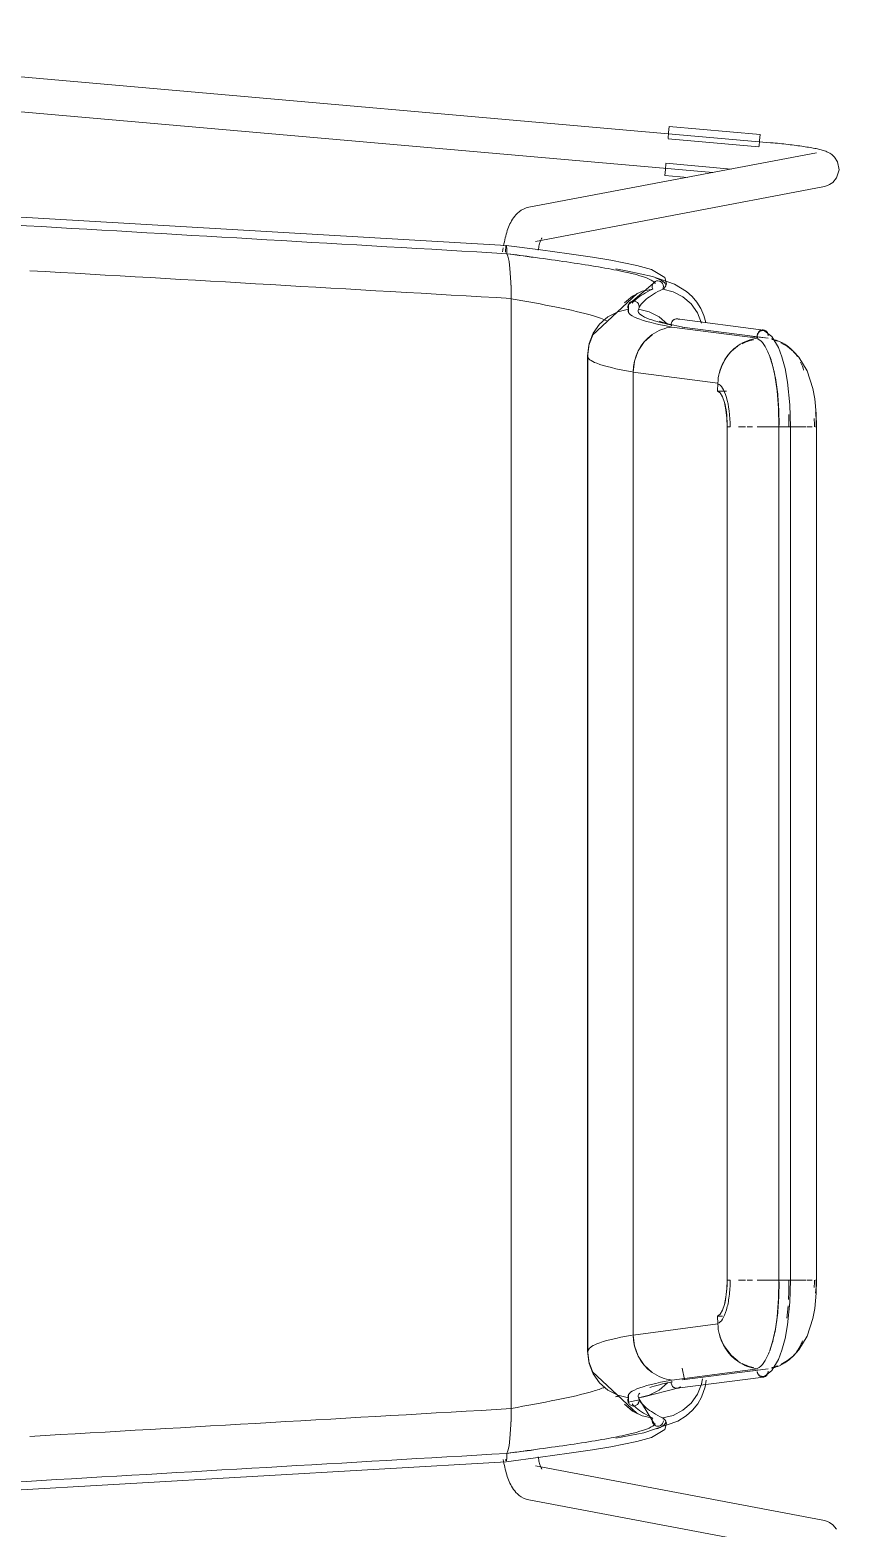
# Model space of a CAD drawing. Header units: millimetres. Extents: x 155927 to 326028, y -36033 to 97293.
# Drawn here: x 228621 to 228901, y 20868 to 21386 of the extents above; entities that cross this region are included whole.
import ezdxf

# ---------------------------------------------------------------- set-up
doc = ezdxf.new("R2010")
doc.units = ezdxf.units.MM
doc.header["$MEASUREMENT"] = 0
doc.layers.add('I-FURN', color=8, linetype='CONTINUOUS', lineweight=9)

msp = doc.modelspace()

# ---------------------------------------------------------------- linework, layer by layer
at = {"layer": 'I-FURN'}
for p, q in [((228876.87, 21346.9), (228433.55, 21385.85)), ((228432.5, 21373.9), (228857, 21336.6)), ((228841.67, 21350.43), (228841.85, 21352.48)), ((228841.85, 21352.48), (228873.26, 21349.72)), ((228841.48, 21348.25), (228872.89, 21345.49)), ((228841.49, 21348.37), (228841.67, 21350.43)), ((228873.08, 21347.67), (228872.9, 21345.61)), ((228873.26, 21349.72), (228873.08, 21347.67)), ((228877.03, 21346.89), (228876.87, 21346.9)), ((228877.78, 21346.82), (228877.03, 21346.89)), ((228878.53, 21346.75), (228877.78, 21346.82)), ((228879.28, 21346.68), (228878.53, 21346.75)), ((228880.02, 21346.6), (228879.28, 21346.68)), ((228880.76, 21346.53), (228880.02, 21346.6)), ((228881.5, 21346.45), (228880.76, 21346.53)), ((228882.22, 21346.37), (228881.5, 21346.45)), ((228882.94, 21346.29), (228882.22, 21346.37)), ((228883.65, 21346.21), (228882.94, 21346.29)), ((228884.35, 21346.12), (228883.65, 21346.21)), ((228885.04, 21346.04), (228884.35, 21346.12)), ((228885.71, 21345.95), (228885.04, 21346.04)), ((228886.37, 21345.86), (228885.71, 21345.95)), ((228887.02, 21345.77), (228886.37, 21345.86)), ((228887.66, 21345.68), (228887.02, 21345.77)), ((228888.28, 21345.59), (228887.66, 21345.68)), ((228888.88, 21345.5), (228888.28, 21345.59)), ((228889.47, 21345.41), (228888.88, 21345.5)), ((228890.03, 21345.32), (228889.47, 21345.41)), ((228892.72, 21343.42), (228793.43, 21324.61)), ((228890.59, 21345.22), (228890.03, 21345.32)), ((228891.12, 21345.13), (228890.59, 21345.22)), ((228891.63, 21345.04), (228891.12, 21345.13)), ((228892.13, 21344.94), (228891.63, 21345.04)), ((228892.61, 21344.85), (228892.13, 21344.94)), ((228893.07, 21344.75), (228892.61, 21344.85)), ((228893.51, 21344.65), (228893.07, 21344.75)), ((228893.94, 21344.55), (228893.51, 21344.65)), ((228894.35, 21344.45), (228893.94, 21344.55)), ((228894.75, 21344.34), (228894.35, 21344.45)), ((228895.15, 21344.22), (228894.75, 21344.34)), ((228895.54, 21344.1), (228895.15, 21344.22)), ((228895.95, 21343.96), (228895.54, 21344.1)), ((228896.38, 21343.79), (228895.95, 21343.96)), ((228896.85, 21343.57), (228896.38, 21343.79)), ((228897.41, 21343.27), (228896.85, 21343.57)), ((228898.11, 21342.79), (228897.41, 21343.27)), ((228899.02, 21341.93), (228898.11, 21342.79)), ((228900.06, 21340.28), (228899.02, 21341.93)), ((228900.55, 21337.52), (228900.06, 21340.28)), ((228840.37, 21335.57), (228840.55, 21337.61)), ((228840.37, 21335.57), (228848.26, 21334.87)), ((228840.55, 21337.61), (228840.73, 21339.67)), ((228863.34, 21337.81), (228840.74, 21339.8)), ((228899.71, 21334.77), (228900.55, 21337.52)), ((228785.58, 21311.42), (228453.67, 21330.71)), ((228795.66, 21312.82), (228894.95, 21331.63)), ((228895.37, 21331.72), (228894.95, 21331.63)), ((228895.89, 21331.86), (228895.37, 21331.72)), ((228896.51, 21332.07), (228895.89, 21331.86)), ((228897.31, 21332.45), (228896.51, 21332.07)), ((228898.39, 21333.19), (228897.31, 21332.45)), ((228899.71, 21334.77), (228898.39, 21333.19)), ((228787.42, 21319.9), (228787.13, 21319.36)), ((228787.74, 21320.44), (228787.42, 21319.9)), ((228788.1, 21320.97), (228787.74, 21320.44)), ((228788.5, 21321.51), (228788.1, 21320.97)), ((228788.95, 21322.03), (228788.5, 21321.51)), ((228789.47, 21322.56), (228788.95, 21322.03)), ((228790.07, 21323.07), (228789.47, 21322.56)), ((228790.76, 21323.55), (228790.07, 21323.07)), ((228791.55, 21323.99), (228790.76, 21323.55)), ((228792.44, 21324.35), (228791.55, 21323.99)), ((228793.43, 21324.61), (228792.44, 21324.35)), ((228785.39, 21314.65), (228785.23, 21314.01)), ((228785.56, 21315.28), (228785.39, 21314.65)), ((228785.75, 21315.9), (228785.56, 21315.28)), ((228785.94, 21316.51), (228785.75, 21315.9)), ((228786.15, 21317.1), (228785.94, 21316.51)), ((228786.37, 21317.68), (228786.15, 21317.1)), ((228786.6, 21318.25), (228786.37, 21317.68)), ((228786.85, 21318.81), (228786.6, 21318.25)), ((228787.13, 21319.36), (228786.85, 21318.81)), ((228784.45, 21309.89), (228784.35, 21309.17)), ((228784.56, 21310.61), (228784.45, 21309.89)), ((228784.8, 21312.01), (228784.67, 21311.31)), ((228784.93, 21312.69), (228784.8, 21312.01)), ((228785.08, 21313.36), (228784.93, 21312.69)), ((228785.23, 21314.01), (228785.08, 21313.36)), ((228785.38, 21310.05), (228785.37, 21309.56)), ((228785.37, 21309.56), (228785.38, 21310.05)), ((228785.37, 21309.56), (228785.37, 21309.06)), ((228785.37, 21309.06), (228785.37, 21309.56)), ((228785.4, 21310.5), (228785.38, 21310.05)), ((228785.38, 21310.05), (228785.4, 21310.5)), ((228785.44, 21310.88), (228785.4, 21310.5)), ((228785.4, 21310.5), (228785.43, 21310.88)), ((228785.43, 21310.88), (228785.48, 21311.17)), ((228785.48, 21311.17), (228785.44, 21310.88)), ((228785.48, 21311.17), (228785.53, 21311.36)), ((228785.53, 21311.35), (228785.48, 21311.17)), ((228785.53, 21311.36), (228785.58, 21311.42)), ((228785.58, 21311.41), (228785.53, 21311.35)), ((228785.58, 21311.42), (228785.64, 21311.35)), ((228785.58, 21311.41), (228797.44, 21309.86)), ((228785.64, 21311.34), (228785.58, 21311.41)), ((228785.64, 21311.35), (228785.69, 21311.15)), ((228785.69, 21311.15), (228785.64, 21311.34)), ((228785.73, 21310.85), (228785.69, 21311.15)), ((228785.69, 21311.15), (228785.73, 21310.86)), ((228785.73, 21310.86), (228785.76, 21310.47)), ((228785.76, 21310.47), (228785.73, 21310.85)), ((228785.78, 21310.01), (228785.76, 21310.47)), ((228785.76, 21310.47), (228785.79, 21310.01)), ((228785.79, 21309.52), (228785.78, 21310.01)), ((228785.79, 21310.01), (228785.79, 21309.52)), ((228785.79, 21309.02), (228785.79, 21309.52)), ((228785.79, 21309.52), (228785.79, 21309.02)), ((228796.69, 21310.27), (228796.59, 21309.78)), ((228796.79, 21310.74), (228796.69, 21310.27)), ((228796.89, 21311.19), (228796.79, 21310.74)), ((228797, 21311.61), (228796.89, 21311.19)), ((228797.11, 21312), (228797, 21311.61)), ((228797.21, 21312.37), (228797.11, 21312)), ((228797.32, 21312.7), (228797.21, 21312.37)), ((228797.43, 21313.01), (228797.32, 21312.7)), ((228797.53, 21313.28), (228797.43, 21313.01)), ((228797.44, 21309.86), (228807.37, 21308.51)), ((228797.63, 21313.51), (228797.53, 21313.28)), ((228797.71, 21313.7), (228797.63, 21313.51)), ((228797.79, 21313.85), (228797.71, 21313.7)), ((228797.83, 21313.94), (228797.79, 21313.85)), ((228797.88, 21314.01), (228797.83, 21313.94)), ((228797.89, 21314.04), (228797.88, 21314.01)), ((228785.77, 21308.55), (228785.79, 21309.02)), ((228785.79, 21309.02), (228785.77, 21308.55)), ((228785.77, 21308.55), (228786.17, 21307.65)), ((228786.17, 21307.65), (228785.77, 21308.55)), ((228786.17, 21307.65), (228786.54, 21305.91)), ((228786.54, 21305.9), (228786.17, 21307.65)), ((228786.54, 21305.9), (228786.85, 21303.44)), ((228786.85, 21303.41), (228786.54, 21305.9)), ((228807.37, 21308.51), (228815.39, 21307.32)), ((228815.39, 21307.32), (228821.7, 21306.29)), ((228821.7, 21306.29), (228830.72, 21304.49)), ((228830.72, 21304.49), (228835.72, 21303.08)), ((228786.85, 21303.41), (228787.09, 21300.35)), ((228787.09, 21300.3), (228786.85, 21303.41)), ((228787.09, 21300.31), (228787.24, 21296.83)), ((228787.24, 21296.77), (228787.09, 21300.3)), ((228827.56, 21302.57), (228823.5, 21303.31)), ((228836.08, 21300.68), (228827.56, 21302.57)), ((228837.11, 21298.98), (228827.69, 21290.86)), ((228835.72, 21303.08), (228840.36, 21300.31)), ((228843.71, 21298.01), (228836.08, 21300.68)), ((228837.02, 21298.94), (228836.62, 21298.65)), ((228836.62, 21298.65), (228837.02, 21298.93)), ((228836.84, 21298.83), (228837.05, 21298.95)), ((228837.02, 21298.93), (228837.48, 21299.12)), ((228837.48, 21299.12), (228837.02, 21298.94)), ((228837.48, 21299.12), (228837.97, 21299.18)), ((228837.97, 21299.18), (228837.48, 21299.12)), ((228837.97, 21299.18), (228838.45, 21299.1)), ((228838.45, 21299.11), (228837.97, 21299.18)), ((228838.9, 21298.91), (228838.45, 21299.11)), ((228838.45, 21299.1), (228838.9, 21298.91)), ((228838.9, 21298.91), (228839.3, 21298.61)), ((228839.3, 21298.61), (228838.9, 21298.91)), ((228840.36, 21300.31), (228840.89, 21298.12)), ((228787.24, 21296.77), (228787.3, 21293.08)), ((228787.3, 21293), (228787.24, 21296.77)), ((228830.92, 21294.87), (228815.22, 21280.27)), ((228829.24, 21293.93), (228826.41, 21291.53)), ((228826.41, 21291.53), (228829.25, 21293.92)), ((228832.57, 21295.57), (228829.24, 21293.93)), ((228829.25, 21293.92), (228832.57, 21295.56)), ((228832.57, 21295.56), (228836.18, 21296.35)), ((228836.18, 21296.35), (228832.57, 21295.57)), ((228836, 21297.33), (228836.09, 21297.82)), ((228836.09, 21297.82), (228836, 21297.33)), ((228836.03, 21296.83), (228836, 21297.33)), ((228836, 21297.33), (228836.03, 21296.83)), ((228836.18, 21296.35), (228836.03, 21296.83)), ((228836.03, 21296.83), (228836.18, 21296.35)), ((228836.09, 21297.82), (228836.3, 21298.27)), ((228836.3, 21298.27), (228836.09, 21297.82)), ((228836.3, 21298.27), (228836.62, 21298.65)), ((228836.62, 21298.65), (228836.3, 21298.27)), ((228839.3, 21298.61), (228839.6, 21298.22)), ((228839.61, 21298.22), (228839.3, 21298.61)), ((228839.6, 21298.22), (228839.8, 21297.76)), ((228839.8, 21297.77), (228839.61, 21298.22)), ((228839.83, 21296.77), (228839.67, 21296.3)), ((228839.67, 21296.3), (228839.83, 21296.77)), ((228843.3, 21295.4), (228839.67, 21296.3)), ((228839.88, 21297.27), (228839.8, 21297.77)), ((228839.8, 21297.76), (228839.87, 21297.27)), ((228839.87, 21297.27), (228839.83, 21296.77)), ((228839.83, 21296.77), (228839.88, 21297.27)), ((228840.89, 21298.12), (228840.59, 21297.21)), ((228846.62, 21293.66), (228843.3, 21295.4)), ((228847.82, 21295.51), (228843.71, 21298.01)), ((228849.45, 21291.18), (228846.62, 21293.66)), ((228849.79, 21293.77), (228847.82, 21295.51)), ((228851.47, 21291.79), (228849.79, 21293.77)), ((228787.3, 21293.08), (228787.3, 20909.6)), ((228787.3, 20909.6), (228787.3, 21293)), ((228824.08, 21288.45), (228820.68, 21286.7)), ((228820.69, 21286.69), (228824.08, 21288.45)), ((228827.79, 21289.34), (228824.08, 21288.45)), ((228827.59, 21290.31), (228827.68, 21290.8)), ((228827.67, 21290.8), (228827.59, 21290.31)), ((228827.63, 21289.81), (228827.59, 21290.31)), ((228827.59, 21290.31), (228827.63, 21289.82)), ((228827.63, 21289.82), (228827.79, 21289.34)), ((228827.8, 21289.34), (228827.63, 21289.81)), ((228827.88, 21291.26), (228827.67, 21290.8)), ((228827.68, 21290.8), (228827.88, 21291.25)), ((228827.82, 21291.16), (228827.78, 21288.28)), ((228828.19, 21291.64), (228827.88, 21291.26)), ((228827.88, 21291.25), (228828.19, 21291.63)), ((228828.19, 21291.63), (228828.59, 21291.93)), ((228828.59, 21291.93), (228828.19, 21291.64)), ((228828.59, 21291.93), (228829.06, 21292.12)), ((228829.06, 21292.12), (228828.59, 21291.93)), ((228829.55, 21292.19), (228829.06, 21292.12)), ((228829.06, 21292.12), (228829.55, 21292.18)), ((228830.04, 21292.12), (228829.55, 21292.19)), ((228829.55, 21292.18), (228830.04, 21292.12)), ((228830.04, 21292.12), (228830.5, 21291.93)), ((228830.5, 21291.93), (228830.04, 21292.12)), ((228830.5, 21291.93), (228830.9, 21291.63)), ((228830.9, 21291.64), (228830.5, 21291.93)), ((228831.22, 21291.26), (228830.9, 21291.64)), ((228830.9, 21291.63), (228831.21, 21291.25)), ((228831.21, 21291.25), (228831.42, 21290.8)), ((228831.42, 21290.8), (228831.22, 21291.26)), ((228831.3, 21289.34), (228831.46, 21289.82)), ((228831.46, 21289.81), (228831.3, 21289.34)), ((228835.01, 21288.45), (228831.3, 21289.34)), ((228831.58, 21290.02), (228831.4, 21289.59)), ((228831.42, 21290.8), (228831.5, 21290.31)), ((228831.5, 21290.31), (228831.42, 21290.8)), ((228831.5, 21290.31), (228831.46, 21289.81)), ((228831.46, 21289.82), (228831.5, 21290.31)), ((228838.41, 21286.7), (228835.01, 21288.45)), ((228851.62, 21288.09), (228849.45, 21291.18)), ((228852.85, 21289.6), (228851.47, 21291.79)), ((228853.87, 21287.23), (228852.85, 21289.6)), ((228817.81, 21284.19), (228815.64, 21281.05)), ((228815.65, 21281.05), (228817.82, 21284.19)), ((228820.68, 21286.7), (228817.81, 21284.19)), ((228817.82, 21284.19), (228820.69, 21286.69)), ((228838.38, 21285.19), (228840.81, 21284.44)), ((228841.28, 21284.19), (228838.41, 21286.7)), ((228840.81, 21284.44), (228847.11, 21283.06)), ((228842.66, 21284.66), (228842.58, 21284.17)), ((228842.58, 21284.17), (228842.62, 21283.67)), ((228842.86, 21285.11), (228842.66, 21284.66)), ((228843.16, 21285.5), (228842.86, 21285.11)), ((228843.54, 21285.79), (228843.16, 21285.5)), ((228843.98, 21285.98), (228843.54, 21285.79)), ((228844.45, 21286.05), (228843.98, 21285.98)), ((228844.92, 21285.98), (228844.45, 21286.05)), ((228844.68, 21286.03), (228874.46, 21282.18)), ((228845.36, 21285.79), (228844.92, 21285.98)), ((228853.02, 21284.58), (228851.62, 21288.09)), ((228854.53, 21284.72), (228853.87, 21287.23)), ((228815.82, 21281.37), (228814.09, 21276.9)), ((228815.64, 21281.05), (228814.27, 21277.48)), ((228814.28, 21277.48), (228815.65, 21281.05)), ((228815.22, 21280.27), (228814.52, 21278.34)), ((228833.27, 21278.09), (228831.19, 21274.97)), ((228836.01, 21280.57), (228833.27, 21278.09)), ((228842.78, 21283.2), (228872.48, 21279.36)), ((228846.32, 21283.18), (228876.02, 21279.34)), ((228870.05, 21280.11), (228874.83, 21279.49)), ((228874.96, 21281.82), (228877.34, 21279.93)), ((228877.34, 21279.93), (228879.64, 21276.1)), ((228814.09, 21276.9), (228813.65, 21273.15)), ((228813.65, 21273.16), (228813.65, 20968.36)), ((228813.8, 21273.69), (228814.28, 21277.48)), ((228814.27, 21277.48), (228813.8, 21273.69)), ((228813.8, 20928.91), (228813.8, 21273.69)), ((228813.8, 21273.69), (228813.8, 20928.91)), ((228831.19, 21274.97), (228829.88, 21271.43)), ((228876.69, 21272.88), (228876.5, 21273.4)), ((228879.64, 21276.1), (228880.84, 21272.93)), ((228880.45, 21277.8), (228882.72, 21276.47)), ((228880.84, 21272.93), (228881.92, 21268.89)), ((228882.72, 21276.47), (228884.79, 21274.8)), ((228884.79, 21274.8), (228886.62, 21272.82)), ((228829.88, 21271.43), (228829.4, 21267.66)), ((228877.57, 21270.06), (228876.69, 21272.88)), ((228878.37, 21266.56), (228877.57, 21270.06)), ((228881.92, 21268.89), (228882.78, 21264.17)), ((228886.62, 21272.82), (228889.49, 21268.1)), ((228889.49, 21268.1), (228891.52, 21261.95)), ((228829.4, 21267.66), (228858.68, 21263.8)), ((228829.4, 20934.94), (228829.4, 21267.66)), ((228829.4, 21267.66), (228829.4, 20934.94)), ((228858.68, 21263.8), (228858.61, 21261.08)), ((228879.2, 21261.12), (228878.37, 21266.56)), ((228882.78, 21264.17), (228883.58, 21256.29)), ((228861.62, 21261.08), (228858.61, 21261.08)), ((228858.61, 21261.08), (228859.47, 21260.44)), ((228859.47, 21260.44), (228860.26, 21259.09)), ((228860.26, 21259.09), (228860.93, 21257.11)), ((228879.68, 21255.14), (228879.2, 21261.12)), ((228891.52, 21261.95), (228892.17, 21258.45)), ((228892.17, 21258.45), (228892.69, 21253.24)), ((228860.93, 21257.11), (228861.44, 21254.61)), ((228861.44, 21254.61), (228861.76, 21251.76)), ((228879.77, 21248.73), (228879.68, 21255.14)), ((228883.58, 21256.29), (228883.73, 21248.73)), ((228892.69, 21253.24), (228892.77, 21248.73)), ((228861.76, 21251.76), (228861.87, 21248.73)), ((228861.87, 21248.73), (228861.87, 20953.87)), ((228861.93, 20953.87), (228861.93, 21248.73)), ((228865.78, 21248.73), (228867.04, 21248.73)), ((228868.28, 21248.73), (228867.03, 21248.73)), ((228868.76, 21248.73), (228870.6, 21248.73)), ((228872.23, 21248.73), (228875.79, 21248.73)), ((228875.98, 21248.73), (228879.8, 21248.73)), ((228879.8, 21248.73), (228875.99, 21248.73)), ((228879.77, 21248.73), (228879.77, 20953.87)), ((228879.77, 21248.73), (228883.73, 21248.73)), ((228879.88, 21248.73), (228879.77, 21248.73)), ((228880.1, 21248.73), (228879.88, 21248.73)), ((228880.43, 21248.73), (228880.1, 21248.73)), ((228880.85, 21248.73), (228880.43, 21248.73)), ((228881.33, 21248.73), (228880.85, 21248.73)), ((228881.82, 21248.73), (228881.33, 21248.73)), ((228882.32, 21248.73), (228881.82, 21248.73)), ((228882.77, 21248.73), (228882.32, 21248.73)), ((228883.16, 21248.73), (228882.77, 21248.73)), ((228883.46, 21248.73), (228883.16, 21248.73)), ((228883.66, 21248.73), (228883.46, 21248.73)), ((228886.51, 21248.73), (228883.49, 21248.73)), ((228883.49, 21248.73), (228886.5, 21248.73)), ((228883.73, 21248.73), (228883.66, 21248.73)), ((228883.73, 20953.87), (228883.73, 21248.73)), ((228886.67, 21248.73), (228889.25, 21248.73)), ((228889.52, 21248.73), (228891.28, 21248.73)), ((228892.47, 21248.73), (228892.75, 21248.73)), ((228892.77, 21248.73), (228892.6, 21248.73)), ((228892.77, 20953.87), (228892.77, 21248.73)), ((228813.65, 20968.36), (228813.65, 20929.45)), ((228861.87, 20953.87), (228861.76, 20950.84)), ((228868.24, 20953.87), (228865.78, 20953.87)), ((228870.6, 20953.87), (228868.76, 20953.87)), ((228875.79, 20953.87), (228872.23, 20953.87)), ((228879.8, 20953.87), (228875.98, 20953.87)), ((228875.99, 20953.87), (228879.8, 20953.87)), ((228879.69, 20947.65), (228879.77, 20953.87)), ((228883.73, 20953.87), (228879.88, 20953.87)), ((228879.88, 20953.87), (228880.1, 20953.87)), ((228880.1, 20953.87), (228880.43, 20953.87)), ((228880.43, 20953.87), (228880.85, 20953.87)), ((228880.85, 20953.87), (228881.33, 20953.87)), ((228881.33, 20953.87), (228881.82, 20953.87)), ((228881.82, 20953.87), (228882.32, 20953.87)), ((228882.32, 20953.87), (228882.77, 20953.87)), ((228882.77, 20953.87), (228883.16, 20953.87)), ((228883.16, 20953.87), (228883.46, 20953.87)), ((228883.46, 20953.87), (228883.66, 20953.87)), ((228883.49, 20953.87), (228886.51, 20953.87)), ((228886.5, 20953.87), (228883.49, 20953.87)), ((228883.58, 20946.31), (228883.73, 20953.87)), ((228883.66, 20953.87), (228883.73, 20953.87)), ((228889.25, 20953.87), (228886.67, 20953.87)), ((228891.28, 20953.87), (228889.52, 20953.87)), ((228892.75, 20953.87), (228892.47, 20953.87)), ((228892.6, 20953.87), (228892.77, 20953.87)), ((228892.69, 20949.36), (228892.77, 20953.87)), ((228861.44, 20947.99), (228860.93, 20945.49)), ((228861.76, 20950.84), (228861.44, 20947.99)), ((228879.16, 20941.09), (228879.69, 20947.65)), ((228892.17, 20944.15), (228892.69, 20949.36)), ((228859.47, 20942.16), (228858.61, 20941.52)), ((228860.26, 20943.51), (228859.47, 20942.16)), ((228860.93, 20945.49), (228860.26, 20943.51)), ((228882.78, 20938.43), (228883.58, 20946.31)), ((228891.52, 20940.65), (228892.17, 20944.15)), ((228858.68, 20938.8), (228829.4, 20934.94)), ((228858.61, 20941.52), (228860.27, 20941.52)), ((228858.61, 20941.52), (228858.68, 20938.8)), ((228877.6, 20932.64), (228878.57, 20937.07)), ((228878.57, 20937.07), (228879.16, 20941.09)), ((228881.92, 20933.71), (228882.78, 20938.43)), ((228889.49, 20934.5), (228891.52, 20940.65)), ((228829.4, 20934.94), (228829.88, 20931.17)), ((228876.5, 20929.21), (228877.6, 20932.64)), ((228880.84, 20929.67), (228881.92, 20933.71)), ((228886.62, 20929.78), (228889.49, 20934.5)), ((228814.09, 20925.7), (228813.65, 20929.45)), ((228814.28, 20925.12), (228813.8, 20928.91)), ((228813.8, 20928.91), (228814.27, 20925.12)), ((228829.88, 20931.17), (228831.19, 20927.63)), ((228831.19, 20927.63), (228833.27, 20924.52)), ((228877.34, 20922.67), (228879.64, 20926.5)), ((228879.64, 20926.5), (228880.84, 20929.67)), ((228880.45, 20924.81), (228882.72, 20926.14)), ((228882.72, 20926.14), (228884.79, 20927.81)), ((228884.79, 20927.81), (228886.62, 20929.78)), ((228815.82, 20921.23), (228814.09, 20925.7)), ((228814.27, 20925.12), (228815.64, 20921.55)), ((228815.65, 20921.55), (228814.28, 20925.12)), ((228815.22, 20922.33), (228814.52, 20924.26)), ((228830.92, 20907.73), (228815.22, 20922.33)), ((228815.64, 20921.55), (228817.81, 20918.41)), ((228817.82, 20918.42), (228815.65, 20921.55)), ((228833.27, 20924.52), (228836.01, 20922.03)), ((228842.78, 20919.4), (228872.48, 20923.24)), ((228876.02, 20923.26), (228846.32, 20919.42)), ((228847.11, 20919.54), (228846.33, 20923.48)), ((228870.05, 20922.49), (228872.49, 20922.81)), ((228874.96, 20920.78), (228877.34, 20922.67)), ((228817.81, 20918.41), (228820.68, 20915.9)), ((228820.69, 20915.91), (228817.82, 20918.42)), ((228820.68, 20915.9), (228824.08, 20914.15)), ((228824.08, 20914.16), (228820.69, 20915.91)), ((228844.76, 20916.58), (228833.15, 20913.61)), ((228835.01, 20914.15), (228838.41, 20915.9)), ((228838.41, 20915.9), (228841.28, 20918.41)), ((228842.62, 20918.93), (228842.58, 20918.43)), ((228842.58, 20918.43), (228842.66, 20917.94)), ((228842.66, 20917.94), (228842.86, 20917.49)), ((228842.86, 20917.49), (228843.16, 20917.1)), ((228843.16, 20917.1), (228843.54, 20916.81)), ((228843.54, 20916.81), (228843.98, 20916.62)), ((228843.98, 20916.62), (228844.45, 20916.55)), ((228844.45, 20916.55), (228844.92, 20916.62)), ((228874.46, 20920.42), (228844.68, 20916.57)), ((228844.92, 20916.62), (228845.36, 20916.81)), ((228845.36, 20916.81), (228845.75, 20917.1)), ((228851.62, 20914.51), (228853.02, 20918.02)), ((228853.39, 20919.77), (228853.01, 20918.03)), ((228853.02, 20918.02), (228853.39, 20919.76)), ((228853.06, 20913.43), (228854.36, 20917.03)), ((228854.36, 20917.03), (228854.65, 20919.3)), ((228824.08, 20914.15), (228827.79, 20913.26)), ((228829.2, 20908.71), (228826.41, 20911.08)), ((228826.41, 20911.07), (228829.24, 20908.67)), ((228827.59, 20912.29), (228827.63, 20912.79)), ((228827.63, 20912.79), (228827.59, 20912.29)), ((228827.68, 20911.8), (228827.59, 20912.29)), ((228827.59, 20912.29), (228827.67, 20911.8)), ((228827.63, 20912.79), (228827.8, 20913.26)), ((228827.79, 20913.26), (228827.63, 20912.79)), ((228827.67, 20911.8), (228827.88, 20911.35)), ((228827.88, 20911.35), (228827.68, 20911.8)), ((228827.69, 20911.74), (228831.58, 20912.58)), ((228827.82, 20911.44), (228827.78, 20914.32)), ((228828.19, 20910.97), (228827.88, 20911.35)), ((228827.88, 20911.35), (228828.19, 20910.96)), ((228828.59, 20910.67), (228828.19, 20910.97)), ((228828.19, 20910.96), (228828.59, 20910.67)), ((228829.06, 20910.49), (228828.59, 20910.67)), ((228828.59, 20910.67), (228829.06, 20910.48)), ((228830.5, 20910.67), (228830.04, 20910.49)), ((228830.04, 20910.48), (228830.5, 20910.67)), ((228830.9, 20910.97), (228830.5, 20910.67)), ((228830.5, 20910.67), (228830.9, 20910.96)), ((228831.21, 20911.35), (228830.9, 20910.97)), ((228830.9, 20910.96), (228831.22, 20911.35)), ((228831.42, 20911.8), (228831.21, 20911.35)), ((228831.22, 20911.35), (228831.42, 20911.8)), ((228833.15, 20913.61), (228831.28, 20913.29)), ((228831.3, 20913.26), (228835.01, 20914.15)), ((228831.3, 20913.26), (228831.46, 20912.79)), ((228831.46, 20912.79), (228831.3, 20913.26)), ((228837.11, 20903.62), (228831.4, 20913.01)), ((228831.5, 20912.29), (228831.42, 20911.8)), ((228831.42, 20911.8), (228831.5, 20912.29)), ((228831.46, 20912.79), (228831.5, 20912.29)), ((228831.5, 20912.29), (228831.46, 20912.79)), ((228846.62, 20908.94), (228849.45, 20911.42)), ((228849.45, 20911.42), (228851.62, 20914.51)), ((228849.94, 20908.99), (228851.72, 20911.16)), ((228851.72, 20911.16), (228853.06, 20913.43)), ((228787.09, 20902.3), (228787.24, 20905.83)), ((228787.24, 20905.77), (228787.09, 20902.3)), ((228787.24, 20905.83), (228787.3, 20909.6)), ((228787.3, 20909.52), (228787.24, 20905.83)), ((228829.55, 20910.42), (228829.06, 20910.49)), ((228829.06, 20910.48), (228829.55, 20910.41)), ((228829.24, 20908.67), (228832.57, 20907.03)), ((228832.57, 20907.04), (228829.25, 20908.68)), ((228830.04, 20910.49), (228829.55, 20910.42)), ((228829.55, 20910.41), (228830.04, 20910.48)), ((228836.18, 20906.25), (228832.57, 20907.04)), ((228832.57, 20907.03), (228836.18, 20906.25)), ((228836, 20905.27), (228836.03, 20905.77)), ((228836.03, 20905.77), (228836, 20905.27)), ((228836.03, 20905.77), (228836.18, 20906.25)), ((228836.18, 20906.25), (228836.03, 20905.77)), ((228839.67, 20906.3), (228843.3, 20907.2)), ((228839.67, 20906.3), (228839.83, 20905.83)), ((228839.83, 20905.83), (228839.67, 20906.3)), ((228843.3, 20907.2), (228846.62, 20908.94)), ((228844.87, 20905.18), (228847.7, 20907)), ((228847.7, 20907), (228849.94, 20908.99)), ((228786.85, 20899.2), (228787.09, 20902.3)), ((228787.09, 20902.25), (228786.85, 20899.19)), ((228823.5, 20899.29), (228833.16, 20901.2)), ((228833.16, 20901.2), (228844.87, 20905.18)), ((228835.72, 20899.52), (228840.36, 20902.29)), ((228836.09, 20904.78), (228836, 20905.27)), ((228836, 20905.27), (228836.09, 20904.78)), ((228836.3, 20904.33), (228836.09, 20904.78)), ((228836.09, 20904.78), (228836.3, 20904.33)), ((228836.62, 20903.96), (228836.3, 20904.33)), ((228836.3, 20904.33), (228836.62, 20903.95)), ((228837.02, 20903.67), (228836.62, 20903.96)), ((228836.62, 20903.95), (228837.02, 20903.66)), ((228837.48, 20903.49), (228837.02, 20903.67)), ((228837.02, 20903.66), (228837.48, 20903.48)), ((228837.97, 20903.43), (228837.48, 20903.49)), ((228837.48, 20903.48), (228837.97, 20903.42)), ((228838.45, 20903.5), (228837.97, 20903.43)), ((228837.97, 20903.42), (228838.45, 20903.5)), ((228838.9, 20903.69), (228838.45, 20903.5)), ((228838.45, 20903.5), (228838.9, 20903.69)), ((228839.3, 20903.99), (228838.9, 20903.69)), ((228838.9, 20903.69), (228839.3, 20903.99)), ((228839.6, 20904.38), (228839.3, 20903.99)), ((228839.3, 20903.99), (228839.61, 20904.38)), ((228839.8, 20904.84), (228839.6, 20904.38)), ((228839.61, 20904.38), (228839.8, 20904.84)), ((228839.87, 20905.33), (228839.8, 20904.84)), ((228839.8, 20904.84), (228839.88, 20905.33)), ((228840.36, 20902.29), (228840.89, 20904.48)), ((228840.89, 20904.48), (228840.59, 20905.39)), ((228786.17, 20894.95), (228786.54, 20896.7)), ((228786.54, 20896.69), (228786.17, 20894.95)), ((228786.54, 20896.7), (228786.85, 20899.2)), ((228786.85, 20899.16), (228786.54, 20896.7)), ((228807.37, 20894.1), (228815.39, 20895.28)), ((228815.39, 20895.28), (228821.7, 20896.31)), ((228821.7, 20896.31), (228830.72, 20898.11)), ((228830.72, 20898.11), (228835.72, 20899.52)), ((228785.58, 20891.18), (228453.67, 20871.9)), ((228784.67, 20891.29), (228784.56, 20891.99)), ((228784.8, 20890.6), (228784.67, 20891.29)), ((228784.93, 20889.91), (228784.8, 20890.6)), ((228785.08, 20889.25), (228784.93, 20889.91)), ((228785.4, 20892.1), (228785.44, 20891.72)), ((228785.43, 20891.72), (228785.4, 20892.1)), ((228785.48, 20891.43), (228785.43, 20891.72)), ((228785.44, 20891.72), (228785.48, 20891.43)), ((228785.53, 20891.25), (228785.58, 20891.19)), ((228785.58, 20891.18), (228785.53, 20891.24)), ((228785.58, 20891.19), (228797.44, 20892.74)), ((228785.69, 20891.45), (228785.73, 20891.75)), ((228785.73, 20891.75), (228785.69, 20891.45)), ((228785.73, 20891.75), (228785.76, 20892.14)), ((228785.76, 20892.13), (228785.73, 20891.75)), ((228785.76, 20892.14), (228785.78, 20892.59)), ((228785.79, 20892.59), (228785.76, 20892.13)), ((228785.77, 20894.05), (228786.17, 20894.95)), ((228786.17, 20894.95), (228785.77, 20894.05)), ((228785.79, 20893.58), (228785.77, 20894.05)), ((228785.77, 20894.05), (228785.79, 20893.58)), ((228785.78, 20892.59), (228785.79, 20893.08)), ((228785.79, 20893.08), (228785.79, 20893.58)), ((228785.79, 20893.58), (228785.79, 20893.08)), ((228785.79, 20893.08), (228785.79, 20892.59)), ((228796.69, 20892.33), (228796.59, 20892.82)), ((228796.79, 20891.86), (228796.69, 20892.33)), ((228796.89, 20891.42), (228796.79, 20891.86)), ((228797, 20890.99), (228796.89, 20891.42)), ((228797.11, 20890.6), (228797, 20890.99)), ((228797.21, 20890.23), (228797.11, 20890.6)), ((228797.32, 20889.9), (228797.21, 20890.23)), ((228797.43, 20889.6), (228797.32, 20889.9)), ((228797.44, 20892.74), (228807.37, 20894.1)), ((228785.23, 20888.59), (228785.08, 20889.25)), ((228785.39, 20887.95), (228785.23, 20888.59)), ((228785.56, 20887.32), (228785.39, 20887.95)), ((228785.75, 20886.7), (228785.56, 20887.32)), ((228785.94, 20886.1), (228785.75, 20886.7)), ((228786.15, 20885.5), (228785.94, 20886.1)), ((228786.37, 20884.92), (228786.15, 20885.5)), ((228786.6, 20884.35), (228786.37, 20884.92)), ((228894.95, 20870.97), (228795.66, 20889.78)), ((228797.53, 20889.33), (228797.43, 20889.6)), ((228797.63, 20889.09), (228797.53, 20889.33)), ((228797.71, 20888.9), (228797.63, 20889.09)), ((228797.79, 20888.75), (228797.71, 20888.9)), ((228797.83, 20888.66), (228797.79, 20888.75)), ((228797.88, 20888.59), (228797.83, 20888.66)), ((228797.89, 20888.56), (228797.88, 20888.59)), ((228786.85, 20883.79), (228786.6, 20884.35)), ((228787.13, 20883.24), (228786.85, 20883.79)), ((228787.42, 20882.71), (228787.13, 20883.24)), ((228787.74, 20882.17), (228787.42, 20882.71)), ((228788.1, 20881.63), (228787.74, 20882.17)), ((228788.5, 20881.1), (228788.1, 20881.63)), ((228788.95, 20880.57), (228788.5, 20881.1)), ((228789.47, 20880.04), (228788.95, 20880.57)), ((228790.07, 20879.54), (228789.47, 20880.04)), ((228790.76, 20879.05), (228790.07, 20879.54)), ((228791.55, 20878.61), (228790.76, 20879.05)), ((228792.44, 20878.25), (228791.55, 20878.61)), ((228793.43, 20877.99), (228792.44, 20878.25)), ((228793.43, 20877.99), (228892.72, 20859.18)), ((228895.37, 20870.88), (228894.95, 20870.97)), ((228895.89, 20870.75), (228895.37, 20870.88)), ((228896.51, 20870.53), (228895.89, 20870.75)), ((228897.31, 20870.16), (228896.51, 20870.53)), ((228898.39, 20869.41), (228897.31, 20870.16)), ((228899.71, 20867.83), (228898.39, 20869.41))]:
    msp.add_line(p, q, dxfattribs=at)
for centre, major_axis, ratio, start_param, end_param in [((228844.45, 21284.08), (0, 1.96), 0.955139, 5.775592, 8.064923), ((228844.47, 21267.53), (0, 15.78), 0.955139, 0.595876, 1.562553), ((228844.47, 21267.53), (0, 15.78), 0.955139, 0.354206, 0.595753), ((228844.47, 21267.53), (0, 15.78), 0.955139, 0.112537, 0.354036), ((228877.02, 21248.73), (-15.75, 0), 0.000004, 5.8107, 5.99294), ((228888.49, 21248.73), (0, 12.4), 0.287441, 4.712389, 4.950404), ((228877.02, 20953.87), (-15.75, 0), 0.000004, 0.290246, 0.472486), ((228888.49, 20953.87), (0, 12.4), 0.287441, 4.509136, 4.712389), ((228844.47, 20935.07), (0, 15.78), 0.955139, 1.579038, 2.545717), ((228844.47, 20935.07), (0, 15.78), 0.955139, 2.545839, 2.787386), ((228844.47, 20935.07), (0, 15.78), 0.955139, 2.787556, 3.029056), ((228844.45, 20918.52), (0, 1.96), 0.955139, 1.359855, 3.903556)]:
    msp.add_ellipse(centre, major_axis=major_axis, ratio=ratio, start_param=start_param, end_param=end_param, dxfattribs=at)
for points in [[(228453.77, 21327.87), (228509.18, 21324.65), (228619.94, 21318.21), (228730.53, 21311.77), (228785.77, 21308.55)], [(228794.94, 21307.37), (228791.91, 21307.76), (228788.84, 21308.15), (228785.78, 21308.54)], [(228621.06, 21302.67), (228676.52, 21299.47), (228731.94, 21296.27), (228787.3, 21293.08)], [(228842.78, 21283.2), (228837.27, 21284.23), (228829.21, 21286.27), (228827.24, 21288.32), (228827.8, 21289.34)], [(228872.48, 21279.36), (228871.24, 21279.21), (228868.86, 21278.63), (228865.52, 21276.87), (228862.68, 21274.34), (228860.49, 21271.19), (228859.08, 21267.59), (228858.72, 21265.09), (228858.68, 21263.8)], [(228867.06, 21277.43), (228868.29, 21278.1), (228869.62, 21278.49), (228870.97, 21278.81)], [(228872.32, 21279.63), (228872.31, 21279.71), (228872.29, 21279.87), (228872.29, 21280.04), (228872.3, 21280.12)], [(228872.47, 21279.16), (228873.2, 21278.8), (228874.6, 21277.49), (228876.5, 21273.8), (228878.03, 21268.72), (228879.14, 21262.58), (228879.77, 21255.72), (228879.84, 21251.07), (228879.8, 21248.73)], [(228877.43, 21278.87), (228878.09, 21278.72), (228878.73, 21278.52), (228879.37, 21278.28)], [(228813.8, 21273.69), (228813.7, 21273.51), (228813.65, 21273.33), (228813.65, 21273.16)], [(228888.32, 21268.33), (228888.07, 21269.29), (228887.72, 21270.22), (228887.29, 21271.11)], [(228858.69, 21263.55), (228859.8, 21263.29), (228861.97, 21259.91), (228862.94, 21252.52), (228862.99, 21248.73)], [(228861.92, 21249.57), (228861.86, 21252.35), (228861.59, 21255.49), (228860.98, 21257.11)], [(228883.18, 21252.99), (228883.22, 21251.58), (228883.22, 21250.16), (228883.2, 21248.73)], [(228892.46, 21253.7), (228892.61, 21252.12), (228892.68, 21250.44), (228892.68, 21248.73)], [(228862.99, 20953.87), (228862.96, 20951.98), (228862.7, 20948.24), (228861.74, 20943.45), (228860.35, 20940.12), (228859.25, 20939.18), (228858.69, 20939.05)], [(228860.98, 20945.5), (228861.52, 20947.55), (228861.81, 20950.27), (228861.9, 20953.04)], [(228883.2, 20953.87), (228883.24, 20951.66), (228883.2, 20949.45), (228883.09, 20947.27)], [(228892.68, 20953.87), (228892.68, 20952.3), (228892.61, 20950.79), (228892.47, 20949.36)], [(228882.95, 20945.07), (228882.84, 20943.59), (228882.7, 20942.14), (228882.52, 20940.72)], [(228858.68, 20938.8), (228858.72, 20937.51), (228859.08, 20935.01), (228860.49, 20931.41), (228862.68, 20928.26), (228865.52, 20925.73), (228868.86, 20923.97), (228871.24, 20923.39), (228872.48, 20923.24)], [(228813.65, 20929.45), (228813.65, 20929.27), (228813.7, 20929.09), (228813.8, 20928.91)], [(228876.44, 20929.03), (228875.87, 20927.57), (228874.6, 20925.11), (228873.2, 20923.8), (228872.47, 20923.44)], [(228870.96, 20923.7), (228869.61, 20924.01), (228868.28, 20924.49), (228867.05, 20925.16)], [(228879.36, 20924.33), (228878.7, 20924.07), (228878.03, 20923.91), (228877.34, 20923.76)], [(228842.78, 20919.4), (228837.27, 20918.37), (228829.21, 20916.33), (228827.24, 20914.28), (228827.8, 20913.26)], [(228842.99, 20918.77), (228839.86, 20918.11), (228836.95, 20917.45), (228835.22, 20916.79)], [(228824.73, 20913.82), (228824.27, 20913.76), (228823.8, 20913.71), (228823.33, 20913.65)], [(228831.72, 20914.89), (228831.15, 20914.35), (228831.01, 20913.8), (228831.3, 20913.26)], [(228787.3, 20909.52), (228731.94, 20906.33), (228676.52, 20903.13), (228621.06, 20899.94)], [(228795.14, 20895.25), (228792.04, 20894.86), (228788.91, 20894.46), (228785.78, 20894.07)], [(228453.77, 20874.73), (228509.18, 20877.95), (228619.94, 20884.39), (228730.53, 20890.83), (228785.77, 20894.05)]]:
    msp.add_open_spline(points, degree=3, dxfattribs=at)
for points, knots in [([(228837.06, 21298.18), (228836.87, 21298.59), (228835.27, 21300.01), (228826.97, 21302.45), (228808.53, 21305.5), (228793.32, 21307.53), (228785.77, 21308.55)], [0.1500588, 0.1500588, 0.1500588, 0.1500588, 0.25, 0.5, 0.75, 1, 1, 1, 1]), ([(228839.67, 21296.3), (228841.22, 21297.33), (228840.99, 21298.61), (228837.97, 21299.89), (228837.25, 21300.15)], [0, 0, 0, 0, 0.25, 0.3133981, 0.3133981, 0.3133981, 0.3133981]), ([(228829.05, 21291.47), (228829.45, 21291.93), (228831.12, 21293.56), (228833.77, 21295.19), (228836.18, 21296.35)], [0.303693, 0.303693, 0.303693, 0.303693, 0.5, 1, 1, 1, 1]), ([(228831.58, 21290.02), (228832.05, 21290.96), (228833.84, 21293.05), (228837.27, 21295.14), (228839.67, 21296.3)], [0.0974621, 0.0974621, 0.0974621, 0.0974621, 0.5, 1, 1, 1, 1]), ([(228787.3, 21293), (228792.69, 21292.03), (228803.47, 21290.08), (228814.64, 21287.54), (228819.03, 21285.98), (228820.28, 21285.39)], [0, 0, 0, 0, 0.25, 0.5, 0.6520351, 0.6520351, 0.6520351, 0.6520351]), ([(228842.68, 21283.9), (228838.97, 21284.69), (228832.48, 21286.5), (228830.75, 21288.32), (228831.3, 21289.34)], [0.1122148, 0.1122148, 0.1122148, 0.1122148, 0.5, 1, 1, 1, 1]), ([(228876.06, 21280.21), (228876.07, 21280.36), (228876.05, 21280.58), (228875.98, 21280.87), (228875.88, 21281.14), (228875.7, 21281.46), (228875.41, 21281.77), (228875.05, 21282.01), (228874.7, 21282.14), (228874.39, 21282.19), (228874.12, 21282.2), (228873.85, 21282.16), (228873.6, 21282.09), (228873.35, 21281.98), (228873.04, 21281.78), (228872.72, 21281.46), (228872.48, 21281.06), (228872.36, 21280.71), (228872.29, 21280.34), (228872.3, 21279.89), (228872.4, 21279.54), (228872.48, 21279.36)], [0.1111111, 0.1111111, 0.1111111, 0.1111111, 0.1666667, 0.1944444, 0.2222222, 0.2777778, 0.3333333, 0.3888889, 0.4444444, 0.4791667, 0.5138889, 0.5486111, 0.5833333, 0.6180556, 0.6527778, 0.7222222, 0.7916667, 0.8263889, 0.8611111, 0.9305556, 1, 1, 1, 1]), ([(228872.39, 21280.61), (228872.43, 21280.73), (228872.52, 21280.96), (228872.8, 21281.37), (228873.35, 21281.83), (228874.22, 21282.08), (228875, 21281.85), (228875.51, 21281.46), (228875.81, 21281.07), (228876, 21280.62), (228876.04, 21280.29), (228876.05, 21280.12)], [-0.8125, -0.8125, -0.8125, -0.8125, -0.765625, -0.71875, -0.625, -0.5, -0.375, -0.3125, -0.25, -0.1875, -0.125, -0.125, -0.125, -0.125]), ([(228886.15, 21273.08), (228885.87, 21273.48), (228884.84, 21274.85), (228882.67, 21276.85), (228879.82, 21278.46), (228877.88, 21278.93), (228877.11, 21279.1)], [0.434972, 0.434972, 0.434972, 0.434972, 0.5, 0.6666667, 0.8333333, 0.9407177, 0.9407177, 0.9407177, 0.9407177]), ([(228813.65, 21273.15), (228813.65, 21272.33), (228815.99, 21270.51), (228823.59, 21268.69), (228829.13, 21267.7)], [0.0892846, 0.0892846, 0.0892846, 0.0892846, 0.5, 0.9921401, 0.9921401, 0.9921401, 0.9921401]), ([(228859.23, 21267.33), (228859.56, 21268.56), (228860.98, 21272.08), (228863.45, 21275.39), (228865.6, 21276.53)], [-0.8333333, -0.8333333, -0.8333333, -0.8333333, -0.6666667, -0.3333333, -0.3333333, -0.3333333, -0.3333333]), ([(228879.8, 20953.87), (228879.84, 20951.53), (228879.77, 20946.87), (228879.14, 20940.03), (228878.05, 20933.92), (228877.04, 20930.7), (228876.5, 20929.21)], [0.0000052, 0.0000052, 0.0000052, 0.0000052, 0.1666667, 0.3333333, 0.5, 0.6602535, 0.6602535, 0.6602535, 0.6602535]), ([(228829.13, 20934.9), (228823.54, 20933.91), (228815.76, 20932.09), (228814.08, 20930.27), (228813.87, 20929.45)], [0.0078599, 0.0078599, 0.0078599, 0.0078599, 0.5, 0.9107153, 0.9107153, 0.9107153, 0.9107153]), ([(228865.6, 20926.08), (228863.55, 20927.51), (228861.04, 20930.45), (228859.47, 20934.03), (228859.23, 20935.27)], [-0.6666667, -0.6666667, -0.6666667, -0.6666667, -0.3333333, -0.1666667, -0.1666667, -0.1666667, -0.1666667]), ([(228885.9, 20929.17), (228886.43, 20929.9), (228887.14, 20931.15), (228887.77, 20932.48), (228887.97, 20932.99)], [0.5455526, 0.5455526, 0.5455526, 0.5455526, 0.6666667, 0.739481, 0.739481, 0.739481, 0.739481]), ([(228877.23, 20923.47), (228877.96, 20923.63), (228879.84, 20924.19), (228882.67, 20925.74), (228884.5, 20927.42), (228885.28, 20928.37)], [0.0634811, 0.0634811, 0.0634811, 0.0634811, 0.1666667, 0.3333333, 0.5, 0.5, 0.5, 0.5]), ([(228872.3, 20922.39), (228872.3, 20922.24), (228872.33, 20922.02), (228872.41, 20921.73), (228872.52, 20921.46), (228872.72, 20921.15), (228873.03, 20920.83), (228873.4, 20920.59), (228873.75, 20920.46), (228874.06, 20920.41), (228874.34, 20920.41), (228874.6, 20920.44), (228874.85, 20920.51), (228875.1, 20920.63), (228875.4, 20920.82), (228875.71, 20921.14), (228875.92, 20921.54), (228876.02, 20921.89), (228876.06, 20922.15), (228876.07, 20922.32), (228876.07, 20922.39)], [0.1111111, 0.1111111, 0.1111111, 0.1111111, 0.1666667, 0.1944444, 0.2222222, 0.2777778, 0.3333333, 0.3888889, 0.4444444, 0.4791667, 0.5138889, 0.5486111, 0.5833333, 0.6180556, 0.6527778, 0.7222222, 0.7916667, 0.8263889, 0.8611111, 0.8888889, 0.8888889, 0.8888889, 0.8888889]), ([(228876.05, 20922.48), (228876.04, 20922.31), (228876, 20922.03), (228875.86, 20921.64), (228875.6, 20921.23), (228875.08, 20920.77), (228874.22, 20920.52), (228873.43, 20920.75), (228872.9, 20921.14), (228872.58, 20921.53), (228872.44, 20921.83), (228872.39, 20921.99)], [-0.875, -0.875, -0.875, -0.875, -0.8125, -0.765625, -0.71875, -0.625, -0.5, -0.375, -0.3125, -0.25, -0.1875, -0.1875, -0.1875, -0.1875]), ([(228819.57, 20916.9), (228818.42, 20916.41), (228814.18, 20914.95), (228803.47, 20912.52), (228792.69, 20910.57), (228787.3, 20909.6)], [0.375, 0.375, 0.375, 0.375, 0.5, 0.75, 1, 1, 1, 1]), ([(228829.05, 20911.13), (228829.45, 20910.67), (228831.12, 20909.04), (228833.77, 20907.42), (228836.18, 20906.25)], [0.3036932, 0.3036932, 0.3036932, 0.3036932, 0.5, 1, 1, 1, 1]), ([(228831.58, 20912.58), (228832.05, 20911.65), (228833.84, 20909.55), (228837.27, 20907.46), (228839.67, 20906.3)], [0.0974617, 0.0974617, 0.0974617, 0.0974617, 0.5, 1, 1, 1, 1]), ([(228839.67, 20906.3), (228841.22, 20905.28), (228841, 20904.02), (228838.09, 20902.76), (228837.46, 20902.53)], [0, 0, 0, 0, 0.25, 0.3070827, 0.3070827, 0.3070827, 0.3070827]), ([(228837.06, 20904.42), (228836.87, 20904.01), (228835.27, 20902.59), (228826.97, 20900.15), (228808.53, 20897.1), (228793.32, 20895.07), (228785.77, 20894.05)], [0.1500589, 0.1500589, 0.1500589, 0.1500589, 0.25, 0.5, 0.75, 1, 1, 1, 1])]:
    msp.add_open_spline(points, degree=3, knots=knots, dxfattribs=at)

doc.saveas('drawing.dxf')
